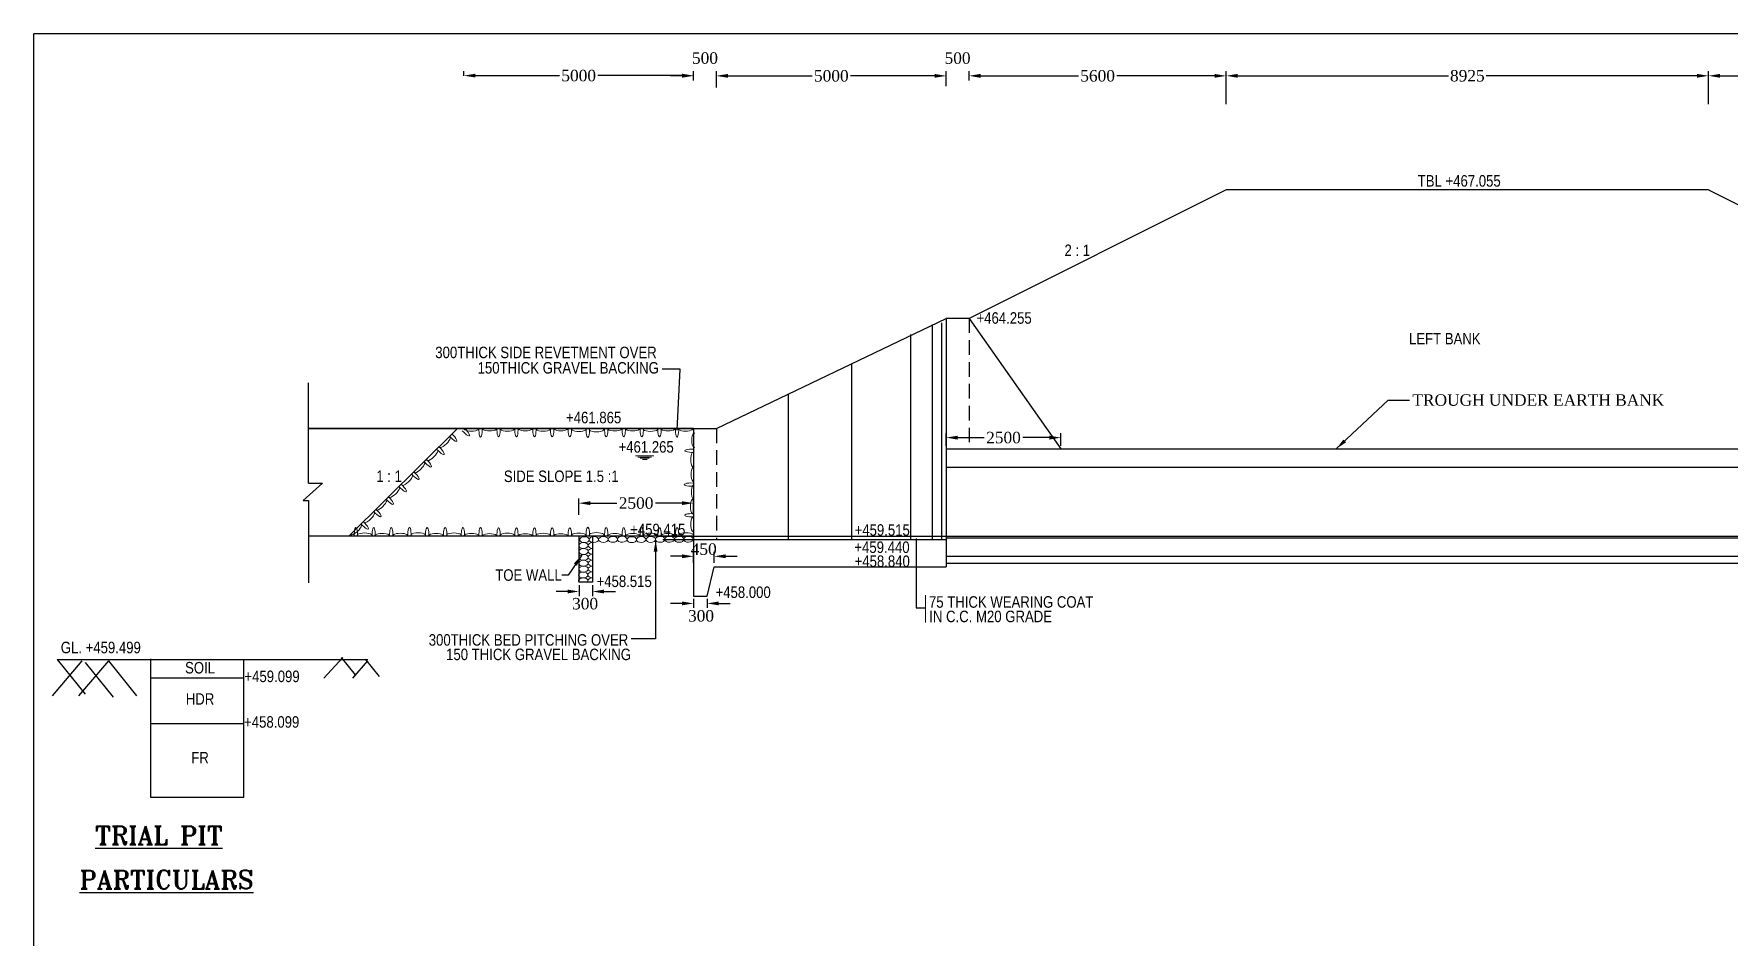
# Model space of a CAD drawing. Header units: millimetres. Extents: x 80 to 7279, y -662 to 1358.
# Drawn here: x 5276.4 to 5645.5, y 1161.1 to 1357.8 of the extents above; entities that cross this region are included whole.
import ezdxf
from ezdxf.enums import TextEntityAlignment as Align

# ---------------------------------------------------------------- set-up
doc = ezdxf.new("R2010")
doc.units = ezdxf.units.MM
doc.linetypes.add('DASHED', pattern=[19.05, 12.7, -6.35])
doc.layers.add('TEXT_GENERAL', color=4, linetype='Continuous')
doc.styles.add('ARIAL NARROW', font='ARIALN.TTF')
doc.styles.add('ROMANT', font='romant')
doc.styles.get("Standard").update_dxf_attribs({"font": 'times.ttf', "height": 2.5})
doc.styles.add('TNR_2.5', font='times.ttf', dxfattribs={"height": 2.5})
doc.dimstyles.new('STANDARD$7', dxfattribs={"dimtxt": 2, "dimasz": 2, "dimexe": 1.25, "dimexo": 0.625, "dimtad": 1, "dimdec": 0, "dimlfac": 0.5, "dimdsep": 46, "dimtxsty": 'Standard', "dimcen": 2.5, "dimadec": 0, "dimazin": 0, "dimtfac": 1, "dimtdec": 0, "dimtmove": 0, "dimatfit": 3, "dimfxl": 1, "dimtolj": 1, "dimtzin": 0, "dimarcsym": 0})
doc.dimstyles.new('STYLE_ESH', dxfattribs={"dimtxt": 2.5, "dimasz": 2.5, "dimexe": 1, "dimexo": 0.625, "dimtad": 0, "dimtih": 1, "dimtoh": 1, "dimdec": 0, "dimlfac": 100, "dimzin": 9, "dimdsep": 46, "dimtxsty": 'TNR_2.5', "dimcen": 2.5, "dimadec": 0, "dimazin": 2, "dimtfac": 1, "dimtdec": 0, "dimtofl": 0, "dimtmove": 2, "dimatfit": 3, "dimfxl": 1, "dimarcsym": 0})

# ---------------------------------------------------------------- blocks, each defined once
blk = doc.blocks.new('*D95')
at = {"color": 0, "lineweight": -2, "transparency": 16777216}
for p, q in [((5472.54, 1348.7), (5470.04, 1348.7)), ((5475.04, 1347.67), (5475.04, 1349.7)), ((5480.04, 1347.67), (5480.04, 1349.7)), ((5482.54, 1348.7), (5485.04, 1348.7))]:
    blk.add_line(p, q, dxfattribs=at)
at = {"color": 0, "transparency": 16777216}
for points in [[(5472.54, 1349.11), (5472.54, 1348.28), (5475.04, 1348.7)], [(5482.54, 1349.11), (5482.54, 1348.28), (5480.04, 1348.7)]]:
    blk.add_solid(points, dxfattribs=at)
at = {"layer": 'Defpoints', "color": 0, "transparency": 16777216}
for p in [(5480.04, 1348.7), (5475.04, 1347.05), (5480.04, 1347.05)]:
    blk.add_point(p, dxfattribs=at)
at = {"color": 0, "transparency": 16777216, "insert": (5477.54, 1352.55), "char_height": 2.5, "attachment_point": 5, "style": 'TNR_2.5'}
blk.add_mtext('500', dxfattribs=at)
blk = doc.blocks.new('*D96')
at = {"color": 0, "lineweight": -2, "transparency": 16777216}
for p, q in [((5480.04, 1347.68), (5480.04, 1349.69)), ((5482.54, 1348.69), (5503.88, 1348.69)), ((5533.54, 1348.69), (5512.2, 1348.69)), ((5536.04, 1342.49), (5536.04, 1349.69))]:
    blk.add_line(p, q, dxfattribs=at)
at = {"color": 0, "transparency": 16777216}
for points in [[(5482.54, 1349.11), (5482.54, 1348.27), (5480.04, 1348.69)], [(5533.54, 1349.11), (5533.54, 1348.27), (5536.04, 1348.69)]]:
    blk.add_solid(points, dxfattribs=at)
at = {"layer": 'Defpoints', "color": 0, "transparency": 16777216}
for p in [(5536.04, 1348.69), (5480.04, 1347.05), (5536.04, 1341.86)]:
    blk.add_point(p, dxfattribs=at)
at = {"color": 0, "transparency": 16777216, "insert": (5508.04, 1348.69), "char_height": 2.5, "attachment_point": 5, "style": 'TNR_2.5'}
blk.add_mtext('5600', dxfattribs=at)
blk = doc.blocks.new('*D97')
at = {"color": 0, "lineweight": -2, "transparency": 16777216}
for p, q in [((5536.04, 1342.49), (5536.04, 1349.7)), ((5538.54, 1348.7), (5584.46, 1348.7)), ((5638.54, 1348.7), (5592.62, 1348.7)), ((5641.04, 1342.49), (5641.04, 1349.7))]:
    blk.add_line(p, q, dxfattribs=at)
at = {"color": 0, "transparency": 16777216}
for points in [[(5538.54, 1349.12), (5538.54, 1348.29), (5536.04, 1348.7)], [(5638.54, 1349.12), (5638.54, 1348.29), (5641.04, 1348.7)]]:
    blk.add_solid(points, dxfattribs=at)
at = {"layer": 'Defpoints', "color": 0, "transparency": 16777216}
for p in [(5641.04, 1348.7), (5536.04, 1341.86), (5641.04, 1341.86)]:
    blk.add_point(p, dxfattribs=at)
at = {"color": 0, "transparency": 16777216, "insert": (5588.54, 1348.7), "char_height": 2.5, "attachment_point": 5, "style": 'TNR_2.5'}
blk.add_mtext('8925', dxfattribs=at)
blk = doc.blocks.new('*D98')
at = {"color": 0, "lineweight": -2, "transparency": 16777216}
for p, q in [((5641.04, 1342.49), (5641.04, 1349.7)), ((5643.54, 1348.7), (5692.08, 1348.7)), ((5750.54, 1348.7), (5702, 1348.7)), ((5753.04, 1342.02), (5753.04, 1349.7))]:
    blk.add_line(p, q, dxfattribs=at)
at = {"color": 0, "transparency": 16777216}
for points in [[(5643.54, 1349.12), (5643.54, 1348.29), (5641.04, 1348.7)], [(5750.54, 1349.12), (5750.54, 1348.29), (5753.04, 1348.7)]]:
    blk.add_solid(points, dxfattribs=at)
at = {"layer": 'Defpoints', "color": 0, "transparency": 16777216}
for p in [(5753.04, 1348.7), (5641.04, 1341.86), (5753.04, 1341.39)]:
    blk.add_point(p, dxfattribs=at)
at = {"color": 0, "transparency": 16777216, "insert": (5697.04, 1348.7), "char_height": 2.5, "attachment_point": 5, "style": 'TNR_2.5'}
blk.add_mtext('11200', dxfattribs=at)
blk = doc.blocks.new('*D118')
at = {"color": 0, "lineweight": -2, "transparency": 16777216}
for p, q in [((5370.04, 1348.68), (5370.04, 1349.74)), ((5372.54, 1348.74), (5390.88, 1348.74)), ((5417.54, 1348.74), (5399.2, 1348.74)), ((5420.04, 1348.68), (5420.04, 1349.74))]:
    blk.add_line(p, q, dxfattribs=at)
at = {"color": 0, "transparency": 16777216}
for points in [[(5372.54, 1349.16), (5372.54, 1348.33), (5370.04, 1348.74)], [(5417.54, 1349.16), (5417.54, 1348.33), (5420.04, 1348.74)]]:
    blk.add_solid(points, dxfattribs=at)
at = {"layer": 'Defpoints', "color": 0, "transparency": 16777216}
for p in [(5370.04, 1348.74), (5370.04, 1348.06), (5420.04, 1348.06)]:
    blk.add_point(p, dxfattribs=at)
at = {"color": 0, "transparency": 16777216, "insert": (5395.04, 1348.74), "char_height": 2.5, "attachment_point": 5, "style": 'TNR_2.5'}
blk.add_mtext('5000', dxfattribs=at)
blk = doc.blocks.new('*D119')
at = {"color": 0, "lineweight": -2, "transparency": 16777216}
for p, q in [((5417.54, 1233.77), (5415.04, 1233.77)), ((5420.04, 1234.74), (5420.04, 1232.77)), ((5423.04, 1234.74), (5423.04, 1232.77)), ((5425.54, 1233.77), (5428.04, 1233.77))]:
    blk.add_line(p, q, dxfattribs=at)
at = {"color": 0, "transparency": 16777216}
for points in [[(5417.54, 1234.19), (5417.54, 1233.35), (5420.04, 1233.77)], [(5425.54, 1234.19), (5425.54, 1233.35), (5423.04, 1233.77)]]:
    blk.add_solid(points, dxfattribs=at)
at = {"layer": 'Defpoints', "color": 0, "transparency": 16777216}
for p in [(5420.04, 1235.36), (5423.04, 1235.36), (5423.04, 1233.77)]:
    blk.add_point(p, dxfattribs=at)
at = {"color": 0, "transparency": 16777216, "insert": (5421.68, 1231.04), "char_height": 2.5, "attachment_point": 5, "style": 'TNR_2.5'}
blk.add_mtext('300', dxfattribs=at)
blk = doc.blocks.new('*D120')
at = {"color": 0, "lineweight": -2, "transparency": 16777216}
for p, q in [((5417.54, 1244.03), (5415.04, 1244.03)), ((5420.04, 1242.61), (5420.04, 1245.03)), ((5424.53, 1242.61), (5424.53, 1245.03)), ((5427.03, 1244.03), (5429.53, 1244.03))]:
    blk.add_line(p, q, dxfattribs=at)
at = {"color": 0, "transparency": 16777216}
for points in [[(5417.54, 1244.45), (5417.54, 1243.62), (5420.04, 1244.03)], [(5427.03, 1244.45), (5427.03, 1243.62), (5424.53, 1244.03)]]:
    blk.add_solid(points, dxfattribs=at)
at = {"layer": 'Defpoints', "color": 0, "transparency": 16777216}
for p in [(5420.04, 1244.03), (5420.04, 1241.98), (5424.53, 1241.98)]:
    blk.add_point(p, dxfattribs=at)
at = {"color": 0, "transparency": 16777216, "insert": (5422.27, 1245.58), "char_height": 2.5, "attachment_point": 5, "style": 'TNR_2.5'}
blk.add_mtext('450', dxfattribs=at)
blk = doc.blocks.new('*D121')
at = {"color": 0, "lineweight": -2, "transparency": 16777216}
for p, q in [((5395.12, 1237.76), (5395.12, 1235.36)), ((5398.04, 1237.76), (5398.04, 1235.36)), ((5392.62, 1236.36), (5390.12, 1236.36)), ((5400.54, 1236.36), (5403.04, 1236.36))]:
    blk.add_line(p, q, dxfattribs=at)
at = {"color": 0, "transparency": 16777216}
for points in [[(5392.62, 1236.78), (5392.62, 1235.95), (5395.12, 1236.36)], [(5400.54, 1236.78), (5400.54, 1235.95), (5398.04, 1236.36)]]:
    blk.add_solid(points, dxfattribs=at)
at = {"layer": 'Defpoints', "color": 0, "transparency": 16777216}
for p in [(5395.12, 1238.38), (5398.04, 1238.38), (5398.04, 1236.36)]:
    blk.add_point(p, dxfattribs=at)
at = {"color": 0, "transparency": 16777216, "insert": (5396.44, 1233.7), "char_height": 2.5, "attachment_point": 5, "style": 'TNR_2.5'}
blk.add_mtext('300', dxfattribs=at)
blk = doc.blocks.new('*D122')
at = {"color": 0, "lineweight": -2, "transparency": 16777216}
for p, q in [((5395.04, 1253.04), (5395.04, 1256.61)), ((5397.54, 1255.61), (5403.33, 1255.61)), ((5417.54, 1255.61), (5411.75, 1255.61)), ((5420.04, 1253.04), (5420.04, 1256.61))]:
    blk.add_line(p, q, dxfattribs=at)
at = {"color": 0, "transparency": 16777216}
for points in [[(5397.54, 1256.03), (5397.54, 1255.19), (5395.04, 1255.61)], [(5417.54, 1256.03), (5417.54, 1255.19), (5420.04, 1255.61)]]:
    blk.add_solid(points, dxfattribs=at)
at = {"layer": 'Defpoints', "color": 0, "transparency": 16777216}
for p in [(5420.04, 1255.61), (5395.04, 1252.41), (5420.04, 1252.41)]:
    blk.add_point(p, dxfattribs=at)
at = {"color": 0, "transparency": 16777216, "insert": (5407.54, 1255.61), "char_height": 2.5, "attachment_point": 5, "style": 'TNR_2.5'}
blk.add_mtext('2500', dxfattribs=at)
blk = doc.blocks.new('*D131')
at = {"color": 0, "lineweight": -2, "transparency": 16777216}
for p, q in [((5475.04, 1268.08), (5475.04, 1270.88)), ((5477.54, 1269.88), (5483.33, 1269.88)), ((5497.54, 1269.88), (5491.75, 1269.88)), ((5500.04, 1268.08), (5500.04, 1270.88))]:
    blk.add_line(p, q, dxfattribs=at)
at = {"color": 0, "transparency": 16777216}
for points in [[(5477.54, 1270.3), (5477.54, 1269.46), (5475.04, 1269.88)], [(5497.54, 1270.3), (5497.54, 1269.46), (5500.04, 1269.88)]]:
    blk.add_solid(points, dxfattribs=at)
at = {"layer": 'Defpoints', "color": 0, "transparency": 16777216}
for p in [(5500.04, 1269.88), (5475.04, 1267.45), (5500.04, 1267.45)]:
    blk.add_point(p, dxfattribs=at)
at = {"color": 0, "transparency": 16777216, "insert": (5487.54, 1269.88), "char_height": 2.5, "attachment_point": 5, "style": 'TNR_2.5'}
blk.add_mtext('2500', dxfattribs=at)
blk = doc.blocks.new('*D145')
at = {"color": 0, "lineweight": -2, "transparency": 16777216}
for p, q in [((5417.54, 1348.7), (5415.04, 1348.7)), ((5420.04, 1347.67), (5420.04, 1349.7)), ((5425.04, 1347.67), (5425.04, 1349.7)), ((5427.54, 1348.7), (5430.04, 1348.7))]:
    blk.add_line(p, q, dxfattribs=at)
at = {"color": 0, "transparency": 16777216}
for points in [[(5417.54, 1349.11), (5417.54, 1348.28), (5420.04, 1348.7)], [(5427.54, 1349.11), (5427.54, 1348.28), (5425.04, 1348.7)]]:
    blk.add_solid(points, dxfattribs=at)
at = {"layer": 'Defpoints', "color": 0, "transparency": 16777216}
for p in [(5425.04, 1348.7), (5420.04, 1347.05), (5425.04, 1347.05)]:
    blk.add_point(p, dxfattribs=at)
at = {"color": 0, "transparency": 16777216, "insert": (5422.54, 1352.55), "char_height": 2.5, "attachment_point": 5, "style": 'TNR_2.5'}
blk.add_mtext('500', dxfattribs=at)
blk = doc.blocks.new('*D146')
at = {"color": 0, "lineweight": -2, "transparency": 16777216}
for p, q in [((5425.06, 1346.12), (5425.06, 1349.68)), ((5427.56, 1348.68), (5445.89, 1348.68)), ((5472.54, 1348.68), (5454.21, 1348.68)), ((5475.04, 1346.41), (5475.04, 1349.68))]:
    blk.add_line(p, q, dxfattribs=at)
at = {"color": 0, "transparency": 16777216}
for points in [[(5427.56, 1349.1), (5427.56, 1348.27), (5425.06, 1348.68)], [(5472.54, 1349.1), (5472.54, 1348.27), (5475.04, 1348.68)]]:
    blk.add_solid(points, dxfattribs=at)
at = {"layer": 'Defpoints', "color": 0, "transparency": 16777216}
for p in [(5475.04, 1348.68), (5425.06, 1345.49), (5475.04, 1345.78)]:
    blk.add_point(p, dxfattribs=at)
at = {"color": 0, "transparency": 16777216, "insert": (5450.05, 1348.68), "char_height": 2.5, "attachment_point": 5, "style": 'TNR_2.5'}
blk.add_mtext('5000', dxfattribs=at)

msp = doc.modelspace()

# ---------------------------------------------------------------- linework, layer by layer
for p, q in [((6439.508, 1357.834), (5276.414, 1357.834)), ((5276.414, 767.834), (5276.414, 1357.834)), ((5536.039, 1323.854), (5480.039, 1295.854)), ((5641.039, 1323.854), (5536.039, 1323.854)), ((5641.039, 1323.854), (5753.039, 1267.854)), ((5425.039, 1271.884), (5475.039, 1295.854)), ((5475.039, 1295.854), (5475.039, 1241.704)), ((5480.039, 1295.854), (5475.039, 1295.854)), ((5480.039, 1295.854), (5500.039, 1267.454)), ((5467.312, 1292.382), (5467.312, 1247.704)), ((5472.039, 1294.506), (5472.039, 1247.704)), ((5474.039, 1294.914), (5474.039, 1247.704)), ((5454.444, 1285.981), (5454.444, 1247.704)), ((5336.236, 1259.949), (5336.236, 1281.795)), ((5440.654, 1279.37), (5440.654, 1247.704)), ((5336.236, 1271.884), (5425.039, 1271.884)), ((5420.039, 1271.884), (5336.236, 1271.884)), ((5370.191, 1271.884), (5339.191, 1271.884)), ((5368.635, 1271.884), (5344.964, 1248.384)), ((5420.039, 1271.884), (5420.039, 1235.364)), ((5475.039, 1267.454), (5764.039, 1267.454)), ((5475.039, 1263.454), (5764.039, 1263.454)), ((5339.236, 1259.949), (5335.062, 1256.207)), ((5336.236, 1259.949), (5339.236, 1259.949)), ((5335.062, 1256.207), (5336.236, 1256.207)), ((5336.236, 1256.207), (5336.236, 1238.275)), ((5336.236, 1256.207), (5336.236, 1246.721)), ((5336.236, 1256.207), (5336.236, 1245.448)), ((5420.039, 1248.384), (5336.236, 1248.384)), ((5395.039, 1248.384), (5395.039, 1238.384)), ((5398.039, 1248.384), (5398.039, 1238.384)), ((5413.398, 1248.454), (5475.039, 1248.454)), ((5413.398, 1247.704), (5475.039, 1247.704)), ((5475.054, 1248.454), (6101.054, 1248.454)), ((5475.054, 1248.054), (6101.054, 1248.054)), ((5475.054, 1244.054), (6101.054, 1244.054)), ((5420.039, 1241.984), (5420.039, 1235.364)), ((5423.039, 1235.364), (5424.525, 1241.704)), ((5424.525, 1241.704), (5475.039, 1241.704)), ((5475.054, 1242.554), (6101.054, 1242.554)), ((5398.039, 1238.384), (5395.039, 1238.384)), ((5420.039, 1235.364), (5423.039, 1235.364)), ((5343.651, 1221.974), (5339.546, 1217.486)), ((5343.292, 1221.974), (5346.345, 1218.197)), ((5286.879, 1221.225), (5280.415, 1213.672)), ((5281.492, 1221.584), (5303.103, 1221.584)), ((5281.492, 1221.584), (5287.597, 1214.03)), ((5292.625, 1221.225), (5286.161, 1213.672)), ((5287.597, 1220.866), (5293.702, 1213.313)), ((5288.249, 1221.584), (5327.142, 1221.584)), ((5292.625, 1221.225), (5298.73, 1213.672)), ((5301.81, 1221.698), (5301.81, 1191.584)), ((5322.142, 1191.584), (5322.142, 1221.584)), ((5322.142, 1221.584), (5349.113, 1221.584)), ((5349.038, 1221.256), (5345.806, 1217.48)), ((5348.545, 1221.615), (5351.598, 1217.839)), ((5301.81, 1217.584), (5322.142, 1217.584)), ((5301.81, 1207.584), (5322.142, 1207.584)), ((5301.81, 1191.584), (5322.142, 1191.584))]:
    msp.add_line(p, q)
at = {"linetype": 'DASHED', "ltscale": 0.25}
for p, q in [((5480.039, 1295.854), (5480.039, 1267.454)), ((5425.039, 1271.884), (5425.039, 1247.704))]:
    msp.add_line(p, q, dxfattribs=at)
at = {"color": 0, "lineweight": 5, "extrusion": (0, 0, -1)}
for centre, major_axis, ratio, start_param, end_param in [((5365.86, 1268.884), (-1.147, -1.127), 0.3287987, 3.0318989, 6.392879), ((5367.428, 1270.176), (1.063, -1.082), 0.2389838, 4.4780473, 8.0883233), ((5370.186, 1271.385), (1.063, -1.082), 0.2389838, 4.4780473, 8.0883233), ((5371.695, 1271.826), (-1.608, 0), 0.3287987, 3.0318989, 6.392879), ((5373.672, 1271.531), (0, -1.516), 0.2389838, 4.4780473, 8.0883233), ((5375.633, 1271.884), (-1.608, 0), 0.3287987, 3.0318989, 6.392879), ((5377.61, 1271.59), (0, -1.516), 0.2389838, 4.4780473, 8.0883233), ((5379.506, 1271.794), (1.608, 0), 0.3287987, -0.2845187, 3.4261114), ((5381.477, 1271.606), (0, -1.516), 0.2389838, 4.4780473, 8.0883233), ((5383.425, 1271.9), (-1.608, 0), 0.3287987, 3.0318989, 6.392879), ((5385.402, 1271.606), (0, -1.516), 0.2389838, 4.4780473, 8.0883233), ((5387.298, 1271.81), (1.608, 0), 0.3287987, -0.2845187, 3.4261114), ((5389.268, 1271.606), (0, -1.516), 0.2389838, 4.4780473, 8.0883233), ((5391.125, 1271.9), (-1.608, 0), 0.3287987, 3.0318989, 6.392879), ((5393.102, 1271.606), (0, -1.516), 0.2389838, 4.4780473, 8.0883233), ((5395.053, 1271.756), (-1.608, 0), 0.3287987, 3.0318989, 6.392879), ((5397.03, 1271.461), (0, -1.516), 0.2389838, 4.4780473, 8.0883233), ((5398.926, 1271.665), (1.608, 0), 0.3287987, -0.2845187, 3.4261114), ((5401.038, 1271.576), (0, -1.516), 0.2389838, 4.4780473, 8.0883233), ((5402.895, 1271.87), (-1.608, 0), 0.3287987, 3.0318989, 6.392879), ((5404.843, 1271.576), (0, -1.516), 0.2389838, 4.4780473, 8.0883233), ((5406.79, 1271.87), (-1.608, 0), 0.3287987, 3.0318989, 6.392879), ((5408.767, 1271.576), (0, -1.516), 0.2389838, 4.4780473, 8.0883233), ((5410.663, 1271.78), (1.608, 0), 0.3287987, -0.2845187, 3.4261114), ((5412.634, 1271.576), (0, -1.516), 0.2389838, 4.4780473, 8.0883233), ((5414.491, 1271.87), (-1.608, 0), 0.3287987, 3.0318989, 6.392879), ((5416.451, 1271.531), (0, -1.516), 0.2389838, 4.4780473, 8.0883233), ((5418.308, 1271.826), (-1.608, 0), 0.3287987, 3.0318989, 6.392879), ((5363.139, 1266.061), (1.147, 1.127), 0.3287987, -0.2845187, 3.4261114), ((5364.677, 1267.309), (1.063, -1.082), 0.2389838, 4.4780473, 8.0883233), ((5360.313, 1263.411), (-1.147, -1.127), 0.3287987, 3.0318989, 6.392879), ((5361.93, 1264.587), (1.063, -1.082), 0.2389838, 4.4780473, 8.0883233), ((5354.82, 1258.014), (-1.147, -1.127), 0.3287987, 3.0318989, 6.392879), ((5356.437, 1259.19), (1.063, -1.082), 0.2389838, 4.4780473, 8.0883233), ((5357.646, 1260.664), (1.147, 1.127), 0.3287987, -0.2845187, 3.4261114), ((5359.195, 1261.9), (1.063, -1.082), 0.2389838, 4.4780473, 8.0883233), ((5352.04, 1255.282), (-1.147, -1.127), 0.3287987, 3.0318989, 6.392879), ((5353.637, 1256.439), (1.063, -1.082), 0.2389838, 4.4780473, 8.0883233), ((5348.163, 1251.061), (1.063, -1.082), 0.2389838, 4.4780473, 8.0883233), ((5349.373, 1252.535), (1.147, 1.127), 0.3287987, -0.2845187, 3.4261114), ((5350.921, 1253.771), (1.063, -1.082), 0.2389838, 4.4780473, 8.0883233), ((5346.547, 1249.885), (-1.147, -1.127), 0.3287987, 3.0318989, 6.392879)]:
    msp.add_ellipse(centre, major_axis=major_axis, ratio=ratio, start_param=start_param, end_param=end_param, dxfattribs=at)
at = {"color": 0, "lineweight": 5}
for centre, major_axis, ratio, start_param, end_param in [((5420.195, 1269.28), (0, 1.608), 0.3287987, -0.2845187, 3.4261114), ((5419.687, 1267.041), (1.516, 0), 0.2389838, 1.3364547, 4.9467306), ((5419.981, 1265.09), (0, 1.608), 0.3287987, -0.1096937, 3.2512864), ((5420.043, 1261.884), (0, 1.608), 0.3287987, -0.2845187, 3.4261114), ((5419.535, 1259.644), (1.516, 0), 0.2389838, 1.3364547, 4.9467306), ((5420.134, 1258.011), (0, 1.608), 0.3287987, -0.1096937, 3.2512864), ((5419.891, 1254.869), (0, 1.608), 0.3287987, -0.2845187, 3.4261114), ((5419.687, 1252.973), (1.516, 0), 0.2389838, 1.3364547, 4.9467306), ((5419.981, 1250.996), (0, 1.608), 0.3287987, -0.1096937, 3.2512864), ((5346.532, 1248.794), (0, 1.516), 0.2389838, 4.4780473, 8.0883233), ((5348.428, 1248.59), (1.608, 0), 0.3287987, -0.2845187, 3.4261114), ((5350.398, 1248.794), (0, 1.516), 0.2389838, 4.4780473, 8.0883233), ((5352.255, 1248.5), (-1.608, 0), 0.3287987, 3.0318989, 6.392879), ((5354.232, 1248.794), (0, 1.516), 0.2389838, 4.4780473, 8.0883233), ((5356.203, 1248.516), (-1.608, 0), 0.3287987, 3.0318989, 6.392879), ((5358.18, 1248.81), (0, 1.516), 0.2389838, 4.4780473, 8.0883233), ((5360.076, 1248.607), (1.608, 0), 0.3287987, -0.2845187, 3.4261114), ((5362.047, 1248.794), (0, 1.516), 0.2389838, 4.4780473, 8.0883233), ((5363.995, 1248.5), (-1.608, 0), 0.3287987, 3.0318989, 6.392879), ((5365.972, 1248.794), (0, 1.516), 0.2389838, 4.4780473, 8.0883233), ((5367.868, 1248.59), (1.608, 0), 0.3287987, -0.2845187, 3.4261114), ((5369.838, 1248.794), (0, 1.516), 0.2389838, 4.4780473, 8.0883233), ((5371.695, 1248.5), (-1.608, 0), 0.3287987, 3.0318989, 6.392879), ((5373.672, 1248.794), (0, 1.516), 0.2389838, 4.4780473, 8.0883233), ((5375.633, 1248.441), (-1.608, 0), 0.3287987, 3.0318989, 6.392879), ((5377.61, 1248.736), (0, 1.516), 0.2389838, 4.4780473, 8.0883233), ((5379.506, 1248.532), (1.608, 0), 0.3287987, -0.2845187, 3.4261114), ((5381.477, 1248.719), (0, 1.516), 0.2389838, 4.4780473, 8.0883233), ((5383.425, 1248.425), (-1.608, 0), 0.3287987, 3.0318989, 6.392879), ((5385.402, 1248.719), (0, 1.516), 0.2389838, 4.4780473, 8.0883233), ((5387.298, 1248.516), (1.608, 0), 0.3287987, -0.2845187, 3.4261114), ((5389.268, 1248.719), (0, 1.516), 0.2389838, 4.4780473, 8.0883233), ((5391.125, 1248.425), (-1.608, 0), 0.3287987, 3.0318989, 6.392879), ((5393.102, 1248.719), (0, 1.516), 0.2389838, 4.4780473, 8.0883233), ((5395.053, 1248.57), (-1.608, 0), 0.3287987, 3.0318989, 6.392879), ((5397.03, 1248.864), (0, 1.516), 0.2389838, 4.4780473, 8.0883233), ((5398.926, 1248.661), (1.608, 0), 0.3287987, -0.2845187, 3.4261114), ((5401.038, 1248.749), (0, 1.516), 0.2389838, 4.4780473, 8.0883233), ((5402.895, 1248.455), (-1.608, 0), 0.3287987, 3.0318989, 6.392879), ((5404.843, 1248.749), (0, 1.516), 0.2389838, 4.4780473, 8.0883233), ((5406.79, 1248.455), (-1.608, 0), 0.3287987, 3.0318989, 6.392879), ((5408.767, 1248.749), (0, 1.516), 0.2389838, 4.4780473, 8.0883233), ((5410.663, 1248.546), (1.608, 0), 0.3287987, -0.2845187, 3.4261114), ((5412.634, 1248.749), (0, 1.516), 0.2389838, 4.4780473, 8.0883233), ((5414.491, 1248.455), (-1.608, 0), 0.3287987, 3.0318989, 6.392879), ((5416.468, 1248.749), (0, 1.516), 0.2389838, 4.4780473, 8.0883233), ((5418.425, 1248.615), (1.608, 0), 0.3287987, -0.2845187, 3.4261114)]:
    msp.add_ellipse(centre, major_axis=major_axis, ratio=ratio, start_param=start_param, end_param=end_param, dxfattribs=at)
at = {"layer": 'TEXT_GENERAL', "color": 0, "lineweight": 5}
for p, q in [((5411.419, 1265.884), (5407.419, 1265.884)), ((5410.919, 1265.634), (5407.919, 1265.634)), ((5410.419, 1265.384), (5408.419, 1265.384)), ((5409.919, 1265.134), (5408.919, 1265.134)), ((5470.539, 1235.542), (5470.539, 1229.591))]:
    msp.add_line(p, q, dxfattribs=at)
at = {"layer": 'TEXT_GENERAL', "color": 0, "lineweight": 5, "extrusion": (0, 0, -1)}
for centre in [(5396.29, 1247.654), (5398.352, 1247.675), (5400.415, 1247.698), (5402.477, 1247.719), (5404.54, 1247.742), (5406.602, 1247.655), (5408.664, 1247.679), (5410.727, 1247.701), (5412.789, 1247.722), (5414.852, 1247.742), (5416.914, 1247.719), (5418.977, 1247.742), (5396.071, 1246.372), (5396.085, 1245.089), (5396.1, 1243.807), (5396.019, 1239.966), (5396.071, 1242.525), (5396.071, 1241.247)]:
    msp.add_ellipse(centre, major_axis=(1.031, 0.012), ratio=0.6217282, dxfattribs=at)
for centre, start_param, end_param in [((5398.133, 1246.392), 1.6689024, 4.6286355), ((5398.148, 1245.11), 1.6689024, 4.6286355), ((5398.163, 1243.827), 1.6689024, 4.6286355), ((5398.081, 1239.986), 1.6689024, 4.6286355), ((5398.133, 1242.545), 1.6689024, 4.6286355), ((5398.133, 1241.268), 1.6689024, 4.6286355), ((5396.034, 1238.683), 2.6735512, 6.7883534), ((5398.096, 1238.704), 2.6375907, 4.6286355)]:
    msp.add_ellipse(centre, major_axis=(1.031, 0.012), ratio=0.6217282, start_param=start_param, end_param=end_param, dxfattribs=at)

# ---------------------------------------------------------------- texts
at = {"style": 'ROMANT'}
for s, p in [('%%UTRIAL PIT', (5289.724, 1181.247)), ('%%UPARTICULARS', (5286.328, 1171.615))]:
    msp.add_text(s, height=4, dxfattribs=at).set_placement(p)
at = {"insert": (5576.578, 1279.324), "char_height": 2.5, "width": 150, "attachment_point": 1, "style": 'TNR_2.5'}
msp.add_mtext('TROUGH UNDER EARTH BANK', dxfattribs=at)
at = {"layer": 'TEXT_GENERAL', "color": 0, "lineweight": 5, "style": 'ARIAL NARROW'}
for s, p in [('TBL +467.055', (5586.776, 1325.818)), ('2 : 1', (5503.613, 1310.705)), ('+464.255', (5487.677, 1295.948)), ('LEFT BANK', (5583.632, 1291.44)), ('+461.865', (5398.297, 1274.263)), ('1 : 1', (5353.749, 1261.475)), ('+459.415', (5412.263, 1249.876)), ('+458.515', (5404.944, 1238.588)), ('GL. +459.499', (5290.981, 1224.167)), ('SOIL', (5312.592, 1219.762)), ('+459.099', (5328.273, 1217.882)), ('HDR', (5312.592, 1212.949)), ('+458.099', (5328.195, 1207.949)), ('FR', (5312.592, 1200.167))]:
    msp.add_text(s, height=2.5, dxfattribs=at).set_placement(p, align=Align.MIDDLE)
for s, p in [('300THICK SIDE REVETMENT OVER', (5363.815, 1289.693)), ('150THICK GRAVEL BACKING', (5373.033, 1286.337)), ('+461.265', (5403.715, 1269.116)), ('+459.515', (5455.123, 1251.009)), ('+459.440', (5455.068, 1247.264)), ('+458.840', (5455.123, 1244.211)), ('+458.000', (5424.839, 1237.458)), ('75 THICK WEARING COAT', (5471.316, 1235.333)), ('IN C.C. M20 GRADE', (5471.375, 1232.183)), ('300THICK BED PITCHING OVER', (5362.393, 1227.067)), ('150 THICK GRAVEL BACKING', (5366.172, 1223.917))]:
    msp.add_text(s, height=2.5, dxfattribs=at).set_placement(p, align=Align.TOP_LEFT)
for s, p in [('SIDE SLOPE 1.5 :1', (5403.739, 1259.463)), ('TOE WALL', (5391.353, 1237.954))]:
    msp.add_text(s, height=2.5, dxfattribs=at).set_placement(p, align=Align.BOTTOM_RIGHT)

# ---------------------------------------------------------------- dimensions: what is measured, and where the dimension line sits
for base, p1, p2, picture, middle in [((5425.039, 1348.698), (5420.039, 1347.045), (5425.039, 1347.045), '*D145', (5422.539, 1352.554)), ((5480.039, 1348.698), (5475.039, 1347.045), (5480.039, 1347.045), '*D95', (5477.539, 1352.554)), ((5370.039, 1348.743), (5420.039, 1348.059), (5370.039, 1348.059), '*D118', (5395.039, 1348.743)), ((5536.039, 1348.691), (5480.039, 1347.052), (5536.039, 1341.863), '*D96', (5508.039, 1348.691)), ((5753.039, 1348.705), (5641.039, 1341.863), (5753.039, 1341.395), '*D98', (5697.039, 1348.705)), ((5500.039, 1269.88), (5475.039, 1267.454), (5500.039, 1267.454), '*D131', (5487.539, 1269.88)), ((5420.039, 1255.609), (5395.039, 1252.412), (5420.039, 1252.412), '*D122', (5407.539, 1255.609))]:
    dim = msp.add_linear_dim(base=base, p1=p1, p2=p2, dimstyle='STYLE_ESH')
    dim.commit()
    dim.dimension.update_dxf_attribs({"geometry": picture, "text_midpoint": middle})
for base, p1, p2, text, picture, middle in [((5475.039, 1348.684), (5425.058, 1345.491), (5475.039, 1345.784), '5000', '*D146', (5450.049, 1348.684)), ((5641.039, 1348.705), (5536.039, 1341.863), (5641.039, 1341.863), '8925', '*D97', (5588.539, 1348.705))]:
    dim = msp.add_linear_dim(base=base, p1=p1, p2=p2, text=text, dimstyle='STYLE_ESH')
    dim.commit()
    dim.dimension.update_dxf_attribs({"geometry": picture, "text_midpoint": middle})
for base, p1, p2, text, picture, middle in [((5420.039, 1244.033), (5424.527, 1241.984), (5420.039, 1241.984), '450', '*D120', (5422.273, 1245.578)), ((5398.039, 1236.364), (5395.117, 1238.384), (5398.039, 1238.384), '300', '*D121', (5396.438, 1233.7))]:
    dim = msp.add_linear_dim(base=base, p1=p1, p2=p2, text=text, dimstyle='STYLE_ESH')
    dim.commit()
    dim.dimension.update_dxf_attribs({"geometry": picture, "text_midpoint": middle, "dimtype": 160})
dim = msp.add_linear_dim(base=(5423.039, 1233.771), p1=(5420.039, 1235.364), p2=(5423.039, 1235.364), dimstyle='STYLE_ESH')
dim.commit()
dim.dimension.update_dxf_attribs({"geometry": '*D119', "text_midpoint": (5421.681, 1231.035), "dimtype": 160})

# ---------------------------------------------------------------- leaders
at = {"annotation_type": 0, "has_hookline": 1, "hookline_direction": 0, "text_width": 53.545}
msp.add_leader([(5560.015, 1267.454), (5571.316, 1278.074), (5575.953, 1278.074)], dimstyle='STYLE_ESH', override={"dimgap": 0.625, "dimtad": 0}, dxfattribs=at)
for points in [[(5395.727, 1244.281), (5392.737, 1239.906), (5391.373, 1239.906)], [(5411.792, 1247.553), (5411.792, 1226.019), (5406.477, 1226.019)]]:
    msp.add_leader(points, dimstyle='STYLE_ESH', override={"dimgap": 0.625, "dimtad": 0})
at = {"layer": 'TEXT_GENERAL', "color": 0, "lineweight": 5}
for points in [[(5416.451, 1271.531), (5417.107, 1284.815), (5413.19, 1284.815)], [(5468.545, 1247.879), (5468.545, 1232.79), (5470.539, 1232.79)]]:
    msp.add_leader(points, dimstyle='STANDARD$7', override={"dimscale": 88.888889, "dimtxt": 0.0275, "dimasz": 0.01, "dimexe": 0.012, "dimexo": 0, "dimgap": 0.008, "dimtad": 2, "dimlfac": 1, "dimzin": 1, "dimtxsty": 'ARIAL NARROW', "dimcen": 0.09, "dimtdec": 4, "dimtofl": 0, "dimtmove": 2, "dimtzin": 1}, dxfattribs=at)

doc.saveas('drawing.dxf')
